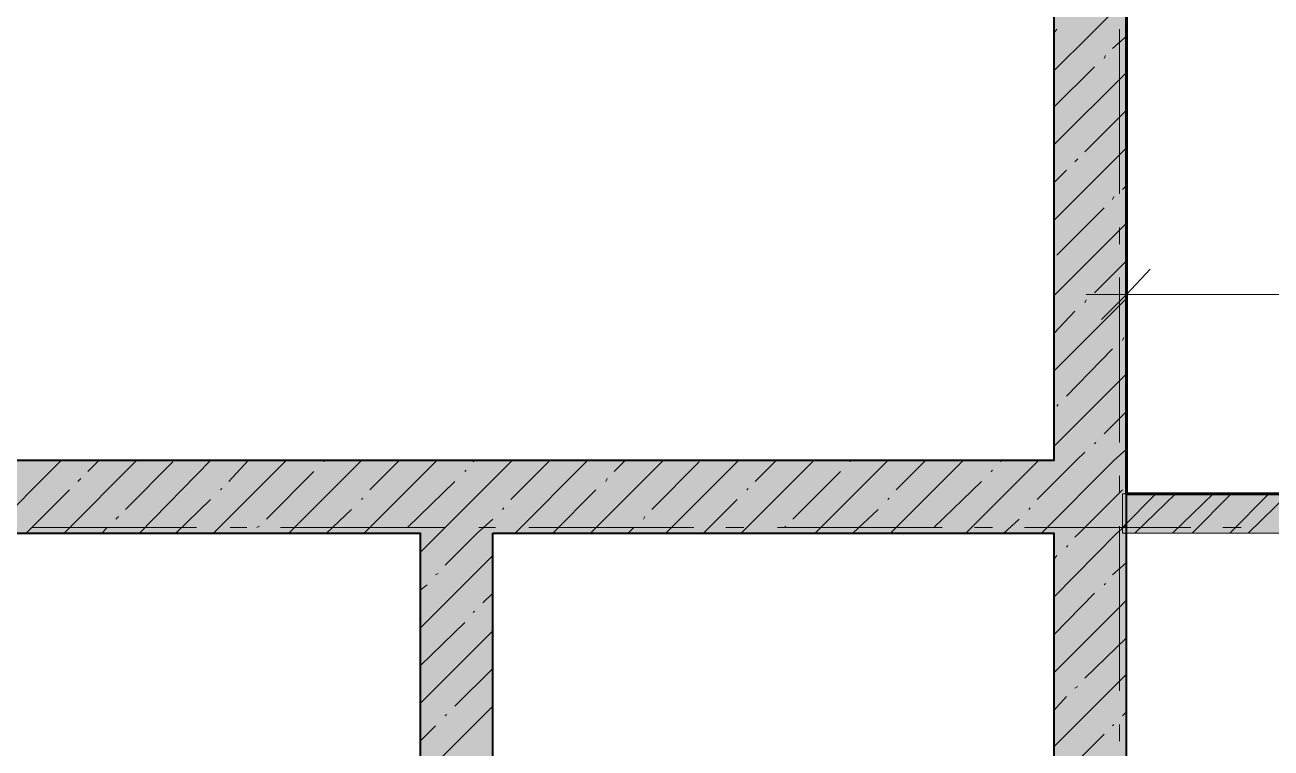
# Model space of a CAD drawing. Header units: millimetres. Extents: x -164500 to 426394, y -23753 to 102118.
# Drawn here: x -117150 to -113369, y 14904 to 17098 of the extents above; entities that cross this region are included whole.
import ezdxf

# ---------------------------------------------------------------- set-up
doc = ezdxf.new("R2010")
doc.units = ezdxf.units.MM
doc.layers.add('192 подвал стенки 0.2м гидроиз', color=6, linetype='Continuous', lineweight=60)
doc.layers.add('PDF _Геометрия', color=7, linetype='Continuous', true_color=0x1f1f1f)
doc.layers.add('PDF _Сплошная заливка', color=7, linetype='Continuous', true_color=0xffffff)
doc.linetypes.add('зигзаг', pattern='A,0.00254,-5.08,[131,ltypeshp.shx,S=5.08,R=0,X=-5.08,Y=0],-10.16,[131,ltypeshp.shx,S=5.08,R=180,X=5.08,Y=0],-5.08', length=20.32254)

msp = doc.modelspace()

# ---------------------------------------------------------------- hatches: boundary and pattern name
at = {"layer": 'PDF _Сплошная заливка', "linetype": 'зигзаг', "transparency": 33554559}
h = msp.add_hatch(color=256, dxfattribs=at)
h.paths.add_polyline_path([(-109808.365, 15556.042), (-109808.365, 15674.66), (-113820.182, 15674.66), (-113820.182, 15556.042)])
h.paths.add_polyline_path([(-109799.892, 15674.66), (-109799.892, 15556.042), (-106614.162, 15556.042), (-106614.162, 15674.66)])
h = msp.add_hatch(color=256, dxfattribs=at)
h.paths.add_polyline_path([(-113807.473, 12997.291), (-114027.763, 12997.291), (-114027.763, 12874.437), (-113807.473, 12874.437)])
h.paths.add_polyline_path([(-114027.763, 14632.519), (-113807.473, 14632.519), (-113807.473, 15556.042), (-114027.763, 15556.042)])
h.paths.add_polyline_path([(-114027.763, 13696.287), (-113807.473, 13696.287), (-113807.473, 13933.523), (-114027.763, 13933.523)])

# ---------------------------------------------------------------- linework, layer by layer
at = {"layer": '192 подвал стенки 0.2м гидроиз'}
msp.add_lwpolyline([(-103890.193, 15674.66), (-103890.193, 27383.913), (-113807.473, 27383.913), (-113807.473, 15674.66), (-106614.162, 15674.66)], dxfattribs=at)
at = {"layer": 'PDF _Геометрия', "color": 7, "lineweight": 40}
for points in [[(-115730.773, 11001.973), (-115730.773, 11133.3), (-115730.773, 14632.519), (-114027.763, 14632.519), (-113807.473, 14632.519), (-113807.473, 15556.042), (-113807.473, 15776.332), (-113807.473, 17275.997), (-114027.763, 17275.997), (-114027.763, 15776.332), (-117429.546, 15776.332), (-117429.546, 22147.792), (-117649.836, 22147.792), (-117649.836, 15556.042), (-117649.836, 11772.987), (-117649.836, 10921.482)], [(-117649.836, 10802.865), (-117429.546, 10802.865), (-117230.438, 10802.865), (-117230.438, 11023.155), (-117429.546, 11023.155), (-117429.546, 11772.987), (-117429.546, 15556.042), (-115951.063, 15556.042), (-115951.063, 14852.809), (-115951.063, 11133.3), (-115951.063, 10802.865), (-115730.773, 10802.865)]]:
    msp.add_lwpolyline(points, dxfattribs=at)
at = {"layer": 'PDF _Геометрия', "lineweight": 9}
for points in [[(-114027.763, 16958.272), (-113807.473, 17178.562)], [(-114027.763, 17072.653), (-114019.29, 17085.362)], [(-113849.836, 17026.053), (-113807.473, 17064.18)], [(-113875.254, 16996.399), (-113871.018, 17004.872)], [(-114027.763, 16848.127), (-113904.909, 16970.981)], [(-114027.763, 16733.746), (-113807.473, 16954.035)], [(-113934.563, 16712.564), (-113807.473, 16839.654)], [(-114027.763, 16504.983), (-113807.473, 16725.273)], [(-113964.217, 16682.909), (-113955.745, 16691.382)], [(-114027.763, 16619.364), (-113989.636, 16657.491)], [(-113820.182, 16598.183), (-113807.473, 16610.892)], [(-113849.836, 16568.528), (-113845.6, 16577.001)], [(-114019.29, 16399.074), (-113875.254, 16543.11)], [(-114027.763, 16276.22), (-113807.473, 16496.51)], [(-113904.909, 16284.693), (-113807.473, 16382.129)], [(-114027.763, 16047.458), (-113807.473, 16267.748)], [(-113934.563, 16255.039), (-113930.327, 16263.511)], [(-114027.763, 16161.839), (-113964.217, 16229.621)], [(-113820.182, 16140.657), (-113815.945, 16149.13)], [(-113989.636, 15971.204), (-113849.836, 16115.239)], [(-114027.763, 15818.695), (-113807.473, 16038.985)], [(-114019.29, 15941.549), (-114015.054, 15945.786)], [(-113875.254, 15856.822), (-113807.473, 15924.604)], [(-114065.89, 15556.042), (-113845.6, 15776.332), (-113807.473, 15810.223)], [(-113904.909, 15827.168), (-113900.672, 15831.404)], [(-117260.093, 15556.042), (-117039.803, 15776.332)], [(-117031.33, 15556.042), (-116811.04, 15776.332)], [(-116959.312, 15742.441), (-116925.421, 15776.332)], [(-116844.931, 15628.06), (-116700.895, 15772.096)], [(-116802.568, 15556.042), (-116586.514, 15776.332)], [(-116578.041, 15556.042), (-116357.751, 15776.332)], [(-116531.442, 15712.787), (-116472.133, 15776.332)], [(-116349.279, 15556.042), (-116128.989, 15776.332)], [(-116243.37, 15772.096), (-116243.37, 15776.332)], [(-116120.516, 15556.042), (-115900.226, 15776.332)], [(-116103.571, 15687.369), (-116014.608, 15776.332)], [(-115951.063, 15496.733), (-115891.754, 15556.042), (-115671.464, 15776.332)], [(-115790.081, 15772.096), (-115785.845, 15776.332)], [(-115675.7, 15657.714), (-115557.083, 15776.332)], [(-115662.991, 15556.042), (-115442.701, 15776.332)], [(-115434.229, 15556.042), (-115213.939, 15776.332)], [(-115362.211, 15742.441), (-115328.32, 15776.332)], [(-115247.83, 15628.06), (-115103.794, 15772.096)], [(-115205.466, 15556.042), (-114985.176, 15776.332)], [(-114976.704, 15556.042), (-114756.414, 15776.332)], [(-114934.34, 15712.787), (-114870.795, 15776.332)], [(-114752.177, 15556.042), (-114531.887, 15776.332)], [(-114646.269, 15772.096), (-114646.269, 15776.332)], [(-114523.415, 15556.042), (-114303.125, 15776.332)], [(-114506.469, 15687.369), (-114417.506, 15776.332)], [(-114294.652, 15556.042), (-114074.362, 15776.332)], [(-114188.744, 15772.096), (-114188.744, 15776.332)], [(-114078.599, 15657.714), (-113959.981, 15776.332), (-113934.563, 15801.75)], [(-116417.06, 15598.406), (-116273.025, 15742.441)], [(-115815.5, 15742.441), (-115811.263, 15746.678)], [(-114819.959, 15598.406), (-114675.923, 15742.441)], [(-114218.398, 15742.441), (-114214.162, 15746.678)], [(-116988.967, 15712.787), (-116980.494, 15721.259)], [(-116556.86, 15687.369), (-116552.623, 15691.605)], [(-115989.19, 15572.987), (-115845.154, 15712.787)], [(-115387.629, 15712.787), (-115383.392, 15721.259)], [(-114959.758, 15687.369), (-114955.522, 15691.605)], [(-114392.088, 15572.987), (-114248.052, 15712.787)], [(-117145.711, 15556.042), (-117014.385, 15687.369)], [(-116692.423, 15556.042), (-116586.514, 15657.714)], [(-116128.989, 15657.714), (-116124.753, 15661.951)], [(-115548.61, 15556.042), (-115417.283, 15687.369)], [(-115091.085, 15556.042), (-114989.413, 15657.714)], [(-114531.887, 15657.714), (-114527.651, 15661.951)], [(-113964.217, 15543.333), (-113951.508, 15556.042), (-113820.182, 15687.369)], [(-116234.898, 15556.042), (-116158.643, 15628.06)], [(-115701.118, 15628.06), (-115696.882, 15632.296)], [(-114637.796, 15556.042), (-114561.542, 15628.06)], [(-114104.017, 15628.06), (-114099.78, 15632.296)], [(-116874.585, 15598.406), (-116866.113, 15606.878)], [(-115874.808, 15458.606), (-115777.372, 15556.042), (-115730.773, 15598.406)], [(-115273.248, 15598.406), (-115269.011, 15606.878)], [(-114180.271, 15556.042), (-114133.671, 15598.406)], [(-114027.763, 15361.17), (-113837.127, 15556.042), (-113807.473, 15581.46)], [(-116916.949, 15556.042), (-116900.003, 15572.987)], [(-116446.715, 15572.987), (-116438.242, 15577.224)], [(-115319.847, 15556.042), (-115302.902, 15572.987)], [(-114845.377, 15572.987), (-114841.141, 15577.224)], [(-113989.636, 15513.679), (-113985.399, 15517.915)], [(-115951.063, 15267.971), (-115730.773, 15488.261)], [(-114027.763, 15475.552), (-114019.29, 15488.261)], [(-113849.836, 15428.952), (-113807.473, 15467.079)], [(-115904.463, 15428.952), (-115895.99, 15433.188)], [(-115951.063, 15382.352), (-115929.881, 15399.297)], [(-113875.254, 15399.297), (-113871.018, 15403.534)], [(-115760.427, 15344.225), (-115730.773, 15373.879)], [(-114027.763, 15246.789), (-113904.909, 15373.879)], [(-114027.763, 15132.408), (-113807.473, 15352.698)], [(-115790.081, 15314.571), (-115785.845, 15318.807)], [(-115951.063, 15153.589), (-115815.5, 15284.916)], [(-115951.063, 15039.208), (-115730.773, 15259.498)], [(-113934.563, 15115.462), (-113807.473, 15238.316)], [(-115845.154, 15030.736), (-115730.773, 15145.117)], [(-114027.763, 14907.882), (-113807.473, 15128.171)], [(-113964.217, 15085.808), (-113955.745, 15090.044)], [(-114027.763, 15018.026), (-113989.636, 15060.39)], [(-115951.063, 14810.446), (-115908.699, 14852.809), (-115730.773, 15030.736)], [(-113820.182, 15001.081), (-113807.473, 15013.79)], [(-115874.808, 15001.081), (-115870.572, 15005.317)], [(-113849.836, 14971.427), (-113845.6, 14975.663)], [(-115951.063, 14924.827), (-115904.463, 14971.427)], [(-114019.29, 14801.973), (-113875.254, 14946.009)], [(-115730.773, 14916.354), (-115730.773, 14916.354)]]:
    msp.add_lwpolyline(points, dxfattribs=at)
at = {"layer": 'PDF _Геометрия', "color": 7, "lineweight": 9}
for points in [[(-113828.654, 16585.474), (-113828.654, 17085.362)], [(-113828.654, 16432.965), (-113828.654, 16483.801)], [(-113807.473, 16386.365), (-113807.473, 16280.457), (-113807.473, 16161.839)], [(-113828.654, 15831.404), (-113828.654, 16331.293)], [(-113930.327, 16280.457), (-109808.365, 16280.457), (-106495.544, 16280.457)], [(-113828.654, 15678.896), (-113828.654, 15729.732)], [(-117128.766, 15572.987), (-116628.877, 15572.987)], [(-116527.205, 15572.987), (-116476.369, 15572.987)], [(-116374.697, 15572.987), (-115874.808, 15572.987)], [(-115773.136, 15572.987), (-115722.3, 15572.987)], [(-115620.628, 15572.987), (-115120.739, 15572.987)], [(-115023.303, 15572.987), (-114968.231, 15572.987)], [(-114866.559, 15572.987), (-114366.67, 15572.987)], [(-114269.234, 15572.987), (-114214.162, 15572.987)], [(-114116.726, 15572.987), (-113612.601, 15572.987)], [(-113828.654, 15077.335), (-113828.654, 15577.224)], [(-113515.165, 15572.987), (-113460.093, 15572.987)], [(-113828.654, 14924.827), (-113828.654, 14975.663)]]:
    msp.add_lwpolyline(points, dxfattribs=at)
at = {"layer": 'PDF _Геометрия', "color": 7, "lineweight": 18}
msp.add_lwpolyline([(-113735.455, 16356.711), (-113807.473, 16280.457), (-113883.727, 16204.203)], dxfattribs=at)
at = {"layer": 'PDF _Геометрия', "color": 15, "lineweight": 9, "true_color": 0xa54a4a}
for points in [[(-113820.182, 15572.987), (-113718.51, 15674.66)], [(-113782.055, 15556.042), (-113659.201, 15674.66)], [(-113667.673, 15556.042), (-113544.819, 15674.66)], [(-113608.365, 15556.042), (-113489.747, 15674.66)], [(-113493.983, 15556.042), (-113375.366, 15674.66)], [(-113438.911, 15556.042), (-113316.057, 15674.66)]]:
    msp.add_lwpolyline(points, dxfattribs=at)
at = {"layer": 'PDF _Геометрия', "color": 16, "lineweight": 9, "true_color": 0x800000}
msp.add_lwpolyline([(-109808.365, 15674.66), (-113820.182, 15674.66), (-113820.182, 15556.042), (-109804.128, 15556.042)], dxfattribs=at)
at = {"layer": 'PDF _Геометрия', "color": 7, "lineweight": 40}
msp.add_lwpolyline([(-115730.773, 15556.042), (-114027.763, 15556.042), (-114027.763, 14852.809), (-115730.773, 14852.809)], close=True, dxfattribs=at)
at = {"layer": 'PDF _Сплошная заливка', "linetype": 'зигзаг', "lineweight": 5, "transparency": 33554559}
for points in [[(-114027.763, 17275.997), (-114027.763, 15776.332), (-113807.473, 17275.997), (-113807.473, 15776.332)], [(-117429.546, 15776.332), (-117429.546, 15556.042), (-113807.473, 15776.332), (-113807.473, 15556.042)], [(-115951.063, 15556.042), (-115951.063, 14852.809), (-115730.773, 15556.042), (-115730.773, 14852.809)]]:
    msp.add_solid(points, dxfattribs=at)

doc.saveas('drawing.dxf')
